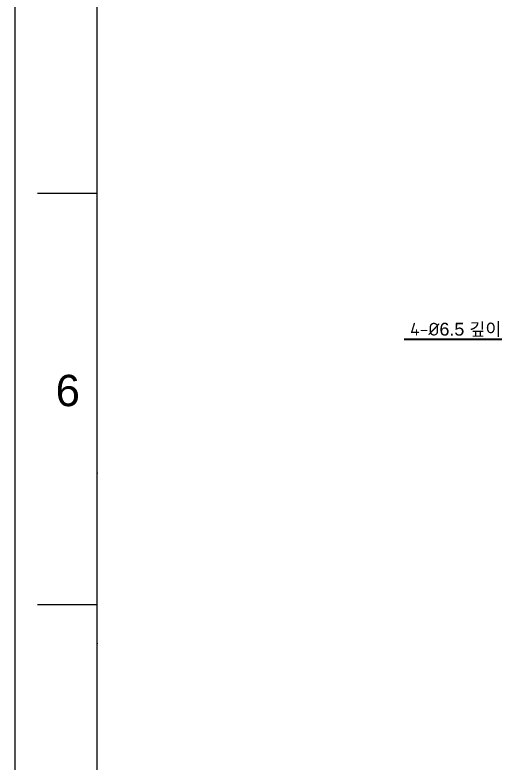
# Model space of a CAD drawing. Header units: millimetres. Extents: x 6110 to 6704, y -2661 to -1821.
# Drawn here: x 6109.8 to 6226.4, y -2479.1 to -2297.3 of the extents above; entities that cross this region are included whole.
import ezdxf

# ---------------------------------------------------------------- set-up
doc = ezdxf.new("R2010")
doc.units = ezdxf.units.MM
doc.header["$LTSCALE"] = 0.1
doc.layers.get('0').update_dxf_attribs({"lineweight": 15})
doc.layers.add('DIM', color=3, linetype='Continuous', lineweight=9)
doc.styles.get("Standard").update_dxf_attribs({"font": 'arial.ttf'})
doc.dimstyles.new('ISO-25', dxfattribs={"dimtxt": 2.5, "dimasz": 2.5, "dimexe": 1.25, "dimexo": 0.625, "dimtad": 1, "dimlfac": 5, "dimtxsty": 'Standard', "dimcen": 2.5, "dimadec": 0, "dimazin": 0, "dimtfac": 1, "dimtmove": 0, "dimatfit": 3, "dimfxl": 0, "dimarcsym": 0})

msp = doc.modelspace()

# ---------------------------------------------------------------- linework, layer by layer
at = {"color": 7, "linetype": 'Continuous'}
for p, q in [((6109.8445, -1820.7943), (6109.8445, -2660.7941)), ((6129.8445, -2340.7943), (6115.3084, -2340.7943)), ((6129.8445, -2440.7943), (6115.3084, -2440.7943))]:
    msp.add_line(p, q, dxfattribs=at)
at = {"linetype": 'Continuous'}
msp.add_line((6129.8445, -2640.7941), (6129.8445, -1840.7943), dxfattribs=at)
for p in [(6129.8445, -2408.8117), (6129.8445, -2408.8117), (6129.8445, -2450.1982), (6129.8445, -2450.1982)]:
    msp.add_point(p)

# ---------------------------------------------------------------- texts
at = {"insert": (6122.6966, -2388.7358), "char_height": 7.6238, "attachment_point": 5}
msp.add_mtext_dynamic_manual_height_columns('6', width=50, gutter_width=12.5, heights=[0], dxfattribs=at)
at = {"layer": 'DIM', "insert": (6240.5896, -2375.6615), "char_height": 3.110273, "attachment_point": 9}
msp.add_mtext('{\\fISOCPEUR|b0|i0|c0|p34;4-%%C}6.5 {\\fGulim|b0|i0|c129|p50;깊이 40mm}', dxfattribs=at)

# ---------------------------------------------------------------- leaders
at = {"layer": 'DIM', "annotation_type": 0, "has_hookline": 1, "hookline_direction": 1, "text_width": 36.1067}
msp.add_leader([(6252.3026, -2365.4181), (6243.7146, -2376.2865), (6241.2146, -2376.2865)], dimstyle='ISO-25', dxfattribs=at)

doc.saveas('drawing.dxf')
